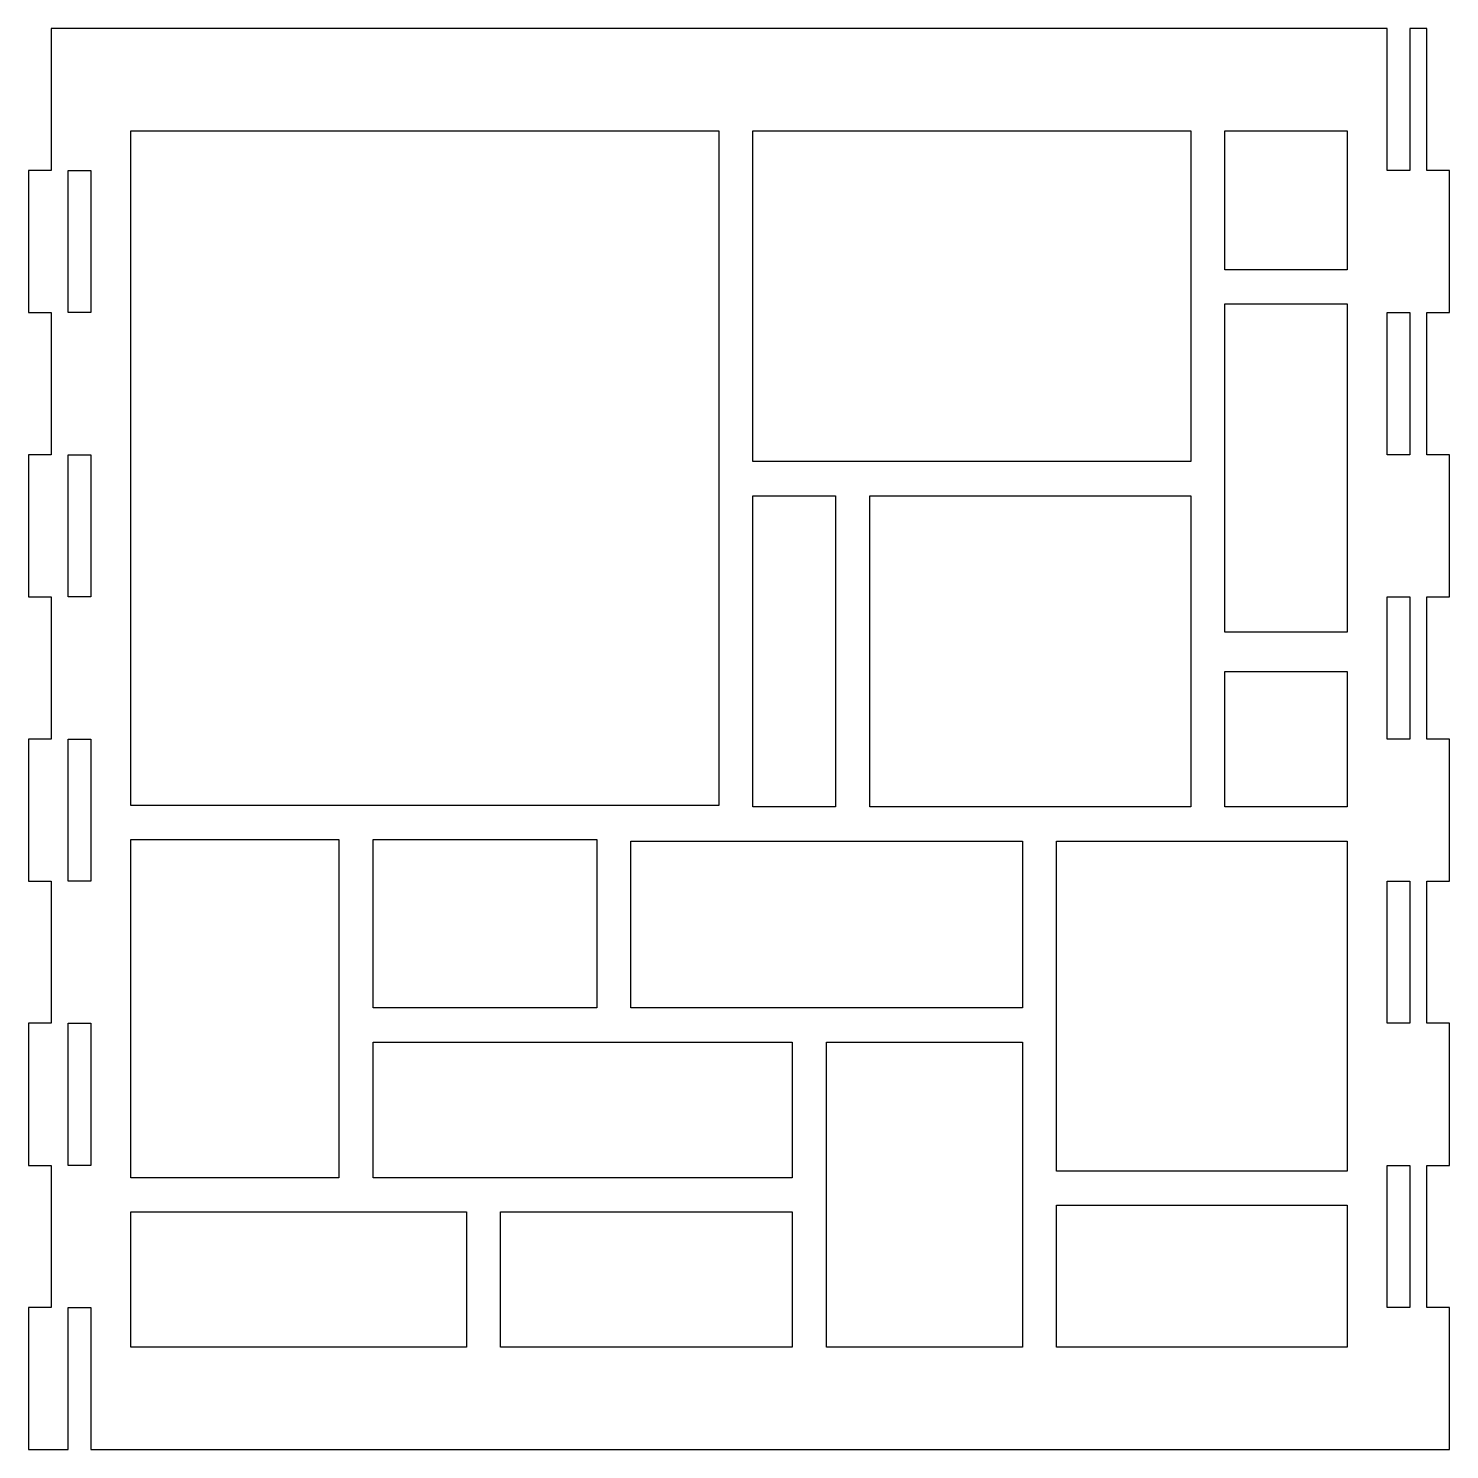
# Model space of a CAD drawing. Header units: millimetres. Extents: x -250 to 0, y 0 to 250.
import ezdxf

# ---------------------------------------------------------------- set-up
doc = ezdxf.new("R2010")
doc.units = ezdxf.units.MM
doc.layers.get('0').update_dxf_attribs({"linetype": 'CONTINUOUS'})

msp = doc.modelspace()

# ---------------------------------------------------------------- linework, layer by layer
for points in [[(-11, 225), (-11, 250), (-246, 250), (-246, 225), (-250, 225), (-250, 200), (-246, 200), (-246, 175), (-250, 175), (-250, 150), (-246, 150), (-246, 125), (-250, 125), (-250, 100), (-246, 100), (-246, 75), (-250, 75), (-250, 50), (-246, 50), (-246, 25), (-250, 25), (-250, 0), (-243, 0), (-243, 25), (-239, 25), (-239, 0), (0, 0), (0, 25), (-4, 25), (-4, 50), (0, 50), (0, 75), (-4, 75), (-4, 100), (0, 100), (0, 125), (-4, 125), (-4, 150), (0, 150), (0, 175), (-4, 175), (-4, 200), (0, 200), (0, 225), (-4, 225), (-4, 250), (-7, 250), (-7, 225)], [(-232, 232), (-128.57, 232), (-128.57, 113.33), (-232, 113.33)], [(-45.52, 232), (-45.52, 173.8), (-122.57, 173.8), (-122.57, 232)], [(-39.52, 207.55), (-39.52, 232), (-18, 232), (-18, 207.55)], [(-243, 200), (-243, 225), (-239, 225), (-239, 200)], [(-18, 143.79), (-39.52, 143.79), (-39.52, 201.55), (-18, 201.55)], [(-7, 200), (-7, 175), (-11, 175), (-11, 200)], [(-239, 175), (-239, 150), (-243, 150), (-243, 175)], [(-108, 113.04), (-122.57, 113.04), (-122.57, 167.8), (-108, 167.8)], [(-102, 113.04), (-102, 167.8), (-45.52, 167.8), (-45.52, 113.04)], [(-11, 125), (-11, 150), (-7, 150), (-7, 125)], [(-39.52, 113.04), (-39.52, 136.86), (-18, 136.86), (-18, 113.04)], [(-239, 125), (-239, 100), (-243, 100), (-243, 125)], [(-195.37, 47.83), (-232, 47.83), (-232, 107.33), (-195.37, 107.33)], [(-189.37, 77.69), (-189.37, 107.33), (-150.03, 107.33), (-150.03, 77.69)], [(-144.03, 77.69), (-144.03, 107.04), (-75.15, 107.04), (-75.15, 77.69)], [(-69.15, 48.98), (-69.15, 107.04), (-18, 107.04), (-18, 48.98)], [(-7, 100), (-7, 75), (-11, 75), (-11, 100)], [(-243, 50), (-243, 75), (-239, 75), (-239, 50)], [(-115.62, 47.83), (-189.37, 47.83), (-189.37, 71.69), (-115.62, 71.69)], [(-109.62, 18), (-109.62, 71.69), (-75.15, 71.69), (-75.15, 18)], [(-7, 50), (-7, 25), (-11, 25), (-11, 50)], [(-69.15, 18), (-69.15, 42.98), (-18, 42.98), (-18, 18)], [(-172.96, 41.83), (-172.96, 18), (-232, 18), (-232, 41.83)], [(-166.96, 41.83), (-115.62, 41.83), (-115.62, 18), (-166.96, 18)]]:
    msp.add_lwpolyline(points, close=True)

doc.saveas('drawing.dxf')
